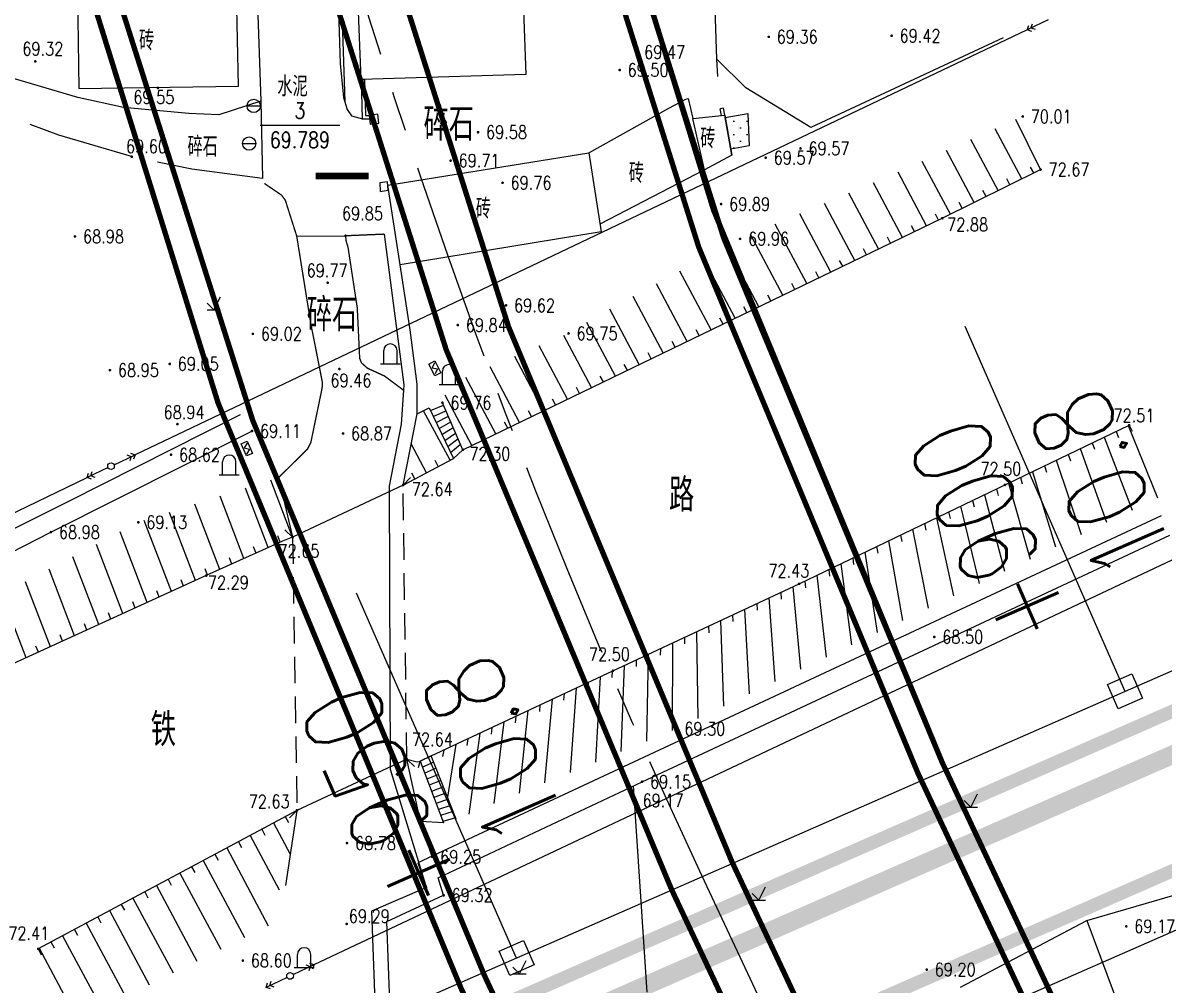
# Model space of a CAD drawing. Extents: x 10519 to 17598, y -625 to 2857.
# Drawn here: x 13108.5 to 13194.4, y 2155 to 2227.4 of the extents above; entities that cross this region are included whole.
import ezdxf
from ezdxf.enums import TextEntityAlignment as Align

# ---------------------------------------------------------------- set-up
doc = ezdxf.new("R2010")
doc.units = 0
doc.header["$MEASUREMENT"] = 0
for name, pattern in [('CENTER', [2, 1.25, -0.25, 0.25, -0.25]), ('CENTERX2', [4, 2.5, -0.5, 0.5, -0.5]), ('X2', [10, 8, -2]), ('X3', [5, 4, -1]), ('X5', [3, 2, -1])]:
    doc.linetypes.add(name, pattern=pattern)
doc.layers.get('0').update_dxf_attribs({"linetype": 'CONTINUOUS'})
for name, color, linetype in [('00000衢化东路中线', 1, 'CENTER'), ('00000道路边线', 2, 'CONTINUOUS'), ('0000原地形', 252, 'CONTINUOUS'), ('0000铁路', 105, 'CONTINUOUS'), ('GCD', 224, 'CONTINUOUS')]:
    doc.layers.add(name, color=color, linetype=linetype)
doc.styles.add('HZ', font='txt8.shx', dxfattribs={"width": 0.8, "bigfont": 'hz.shx'})
doc.styles.get("Standard").update_dxf_attribs({"font": 'txt8.shx', "width": 0.8, "bigfont": 'hz.shx'})
doc.linetypes.add('10422', pattern='A,2,[150,AAA.SHX,S=1,R=0,X=0,Y=1],2,[177,AAA.SHX,S=1,R=0,X=0,Y=0.8],1e-09', length=4)
doc.linetypes.add('1161', pattern='A,0,[149,AAA.SHX,S=0.1,R=0,X=0,Y=0],-1.6', length=1.6)
doc.linetypes.add('444', pattern='A,4.5,[145,AAA.SHX,S=1,R=0,X=0,Y=1],4.5,-0.5,[146,AAA.SHX,S=1,R=0,X=0,Y=0],-0.5', length=10)
doc.linetypes.add('447', pattern='A,8,-1,[148,AAA.SHX,S=1,R=0,X=0,Y=0],-1', length=10)
doc.linetypes.add('8351', pattern='A,3,-1,1.5,[145,AAA.SHX,S=1,R=0,X=0,Y=0],1.5,-1', length=8)
doc.linetypes.add('8352', pattern='A,1.5,[145,AAA.SHX,S=1,R=0,X=0,Y=1],1.5,-1,3,-1', length=8)

# ---------------------------------------------------------------- blocks, each defined once
blk = doc.blocks.new('GC200')
at = {"linetype": 'Continuous', "const_width": 0.2, "flags": 128}
blk.add_lwpolyline([(-0.1, 0, 1), (0.1, 0, 1)], format="xyb", close=True, dxfattribs=at)
blk = doc.blocks.new('GC168')
at = {"const_width": 1}
blk.add_lwpolyline([(1, 0), (9, 0)], dxfattribs=at)
blk = doc.blocks.new('gc042')
blk.add_line((-1, 0), (1, 0))
blk.add_circle((0, 0), 1)
blk = doc.blocks.new('gc106')
for p, q in [((-1, 0), (-1, 2)), ((1, 0), (1, 2)), ((-1.5, 0), (1.5, 0))]:
    blk.add_line(p, q)
blk.add_arc((0, 2), 1, 0, 180)
blk = doc.blocks.new('GC013A')
at = {"linetype": 'Continuous'}
blk.add_line((0.5, 0), (4, 0), dxfattribs=at)
at = {"linetype": 'Continuous', "flags": 128}
for points in [[(2.88, 0.5), (3.38, 0), (2.88, -0.5)], [(3.5, 0.5), (4, 0), (3.5, -0.5)]]:
    blk.add_lwpolyline(points, dxfattribs=at)
blk = doc.blocks.new('gc170')
at = {"linetype": 'Continuous'}
blk.add_circle((0, 0), 0.5, dxfattribs=at)
blk = doc.blocks.new('gc234')
at = {"linetype": 'Continuous'}
for p, q in [((-0.5, 0), (-0.5, 2)), ((-0.5, 2), (0.5, 2)), ((0.35, 1.75), (-0.35, 1.25)), ((0.5, 2), (0.5, 0)), ((0.5, 0), (-0.5, 0)), ((-0.35, 1.25), (0.35, 0.75)), ((0.35, 0.75), (-0.35, 0.25))]:
    blk.add_line(p, q, dxfattribs=at)

msp = doc.modelspace()

# ---------------------------------------------------------------- hatches: boundary and pattern name
at = {"layer": '0000原地形', "linetype": 'Continuous'}
h = msp.add_hatch(dxfattribs=at)
h.set_pattern_fill('1061', color=256, scale=0.5, style=0)
h.set_pattern_definition([(0, (-490000, -3200000), (0.5, 0.5), [0, -1]), (0, (-489999.5, -3199999.5), (0.5, 0.5), [0, -1])])
h.paths.add_polyline_path([(13161.337, 2220.283), (13163.038, 2220.582), (13163.158, 2218.132), (13161.759, 2217.886)])

# ---------------------------------------------------------------- linework, layer by layer
at = {"layer": '00000衢化东路中线', "color": 6, "linetype": 'CENTERX2', "ltscale": 6}
msp.add_line((13159.568, 2163.23), (13293.328, 1878.518), dxfattribs=at)
msp.add_arc((13612.114, 2375.838), 500, 182.08394, 205.16433, dxfattribs=at)
at = {"layer": '00000道路边线', "const_width": 0.4}
for points in [[(13154.593, 2358.11), (13269.293, 2372.28), (13149.247, 2357.449, 0.40253), (13131.768, 2335.945, 0.089321), (13175.86, 2170.884), (13298.539, 1909.756, 0.45748), (13320.394, 1903.625), (13327.017, 1893.618), (13322.373, 1890.545, 0.381993), (13317.301, 1871.198), (13408.075, 1693.985, 0.447185), (13429.704, 1688.315)], [(13205.425, 2023.29), (13143.277, 2155.576, -0.087895), (13096.143, 2330.044, 0.424324), (13073.769, 2348.125), (12789.705, 2313.032)], [(13133.108, 2344.973, 0.093989), (13177.67, 2171.734), (13303.531, 1903.833)], [(13093.463, 2338.41, 0.092049), (13141.467, 2154.726), (13177.484, 2078.062)], [(13157.306, 2162.167, -0.087895), (13111.582, 2331.414, -1), (13116.562, 2331.856, 0.087895), (13161.831, 2164.293), (13284.51, 1903.165, -1), (13279.985, 1901.039), (13157.306, 2162.167)]]:
    msp.add_lwpolyline(points, format="xyb", dxfattribs=at)
at = {"layer": '00000道路边线'}
msp.add_lwpolyline([(13432.77, 1692.742, 0.4, 0.4, 0), (13428.6, 1689.983, 0.4, 0.4, -0.447185), (13409.855, 1694.897, 0.4, 0.4, 0), (13319.081, 1872.11, 0.4, 0.4, -0.381993), (13323.477, 1888.877, 0.4, 0.4, 0), (13329.788, 1893.054, 0.4, 0.4, 0), (13320.873, 1906.526, 0.4, 0.4, -0.50504), (13300.349, 1910.606, 0.4, 0.4, 0), (13177.67, 2171.734, 0.4, 0.4, -0.089321), (13133.761, 2336.111, 0.4, 0.4, -0.40253), (13149.493, 2355.465, 0.4, 0.4, 0), (13154.838, 2356.125, 0, 0, 0)], format="xyseb", dxfattribs=at)
at = {"layer": '0000原地形', "linetype": '10422'}
for p, q in [((13132.526, 2227.47), (13132.718, 2221.47)), ((13135.687, 2211.497, 69.18), (13137.16, 2200.153, 69.18)), ((13137.63, 2204.298), (13136.881, 2209.195)), ((13138.162, 2200.201), (13137.63, 2204.298)), ((13137.146, 2199.742, 69.18), (13136.961, 2197.187, 69.18)), ((13137.16, 2200.153, 69.18), (13137.146, 2199.742, 69.18)), ((13138.162, 2197.958), (13138.162, 2200.201)), ((13138.162, 2200.201), (13138.162, 2200.201)), ((13137.103, 2192.603), (13138.162, 2197.958)), ((13138.162, 2197.958), (13139.064, 2198.41)), ((13136.961, 2197.187, 69.18), (13136.049, 2192.522, 69.18)), ((13127.736, 2193.171, 69.217), (13128.791, 2188.682, 69.217)), ((13136.049, 2192.522, 69.18), (13136.128, 2171.227, 69.18)), ((13136.128, 2171.227, 69.18), (13138.867, 2162.27, 69.18)), ((13138.405, 2167.273), (13137.388, 2171.976)), ((13129.122, 2168.119, 69.666), (13128.261, 2162.468, 69.666)), ((13140.144, 2167.182), (13138.405, 2167.273)), ((13139.295, 2164.627, 69.25), (13138.405, 2167.273, 69.25))]:
    msp.add_line(p, q, dxfattribs=at)
at = {"layer": '0000原地形', "linetype": 'Continuous'}
for p, q in [((13184.074, 2226.874), (13116.933, 2194.894)), ((13133.955, 2223.138), (13134.205, 2223.144)), ((13185.077, 2216.358), (13183.213, 2220.121)), ((13126.34, 2219.69), (13132.34, 2219.69)), ((13183.665, 2215.659), (13181.664, 2219.429)), ((13181.873, 2214.771), (13179.835, 2218.611)), ((13180.081, 2213.884), (13178.006, 2217.793)), ((13178.288, 2212.996), (13176.177, 2216.975)), ((13176.491, 2212.12), (13174.348, 2216.157)), ((13177.682, 2212.696, 72.639), (13185.077, 2216.358, 72.639)), ((13184.562, 2216.102), (13184.327, 2216.544)), ((13174.69, 2211.25), (13172.503, 2215.369)), ((13182.769, 2215.215), (13182.535, 2215.657)), ((13172.889, 2210.38), (13170.654, 2214.591)), ((13180.977, 2214.328), (13180.742, 2214.769)), ((13171.088, 2209.51), (13168.805, 2213.812)), ((13179.185, 2213.44), (13178.95, 2213.882)), ((13141.604, 2195.265, 72.639), (13177.682, 2212.696, 72.639)), ((13169.287, 2208.64), (13166.955, 2213.033)), ((13177.391, 2212.555), (13177.156, 2212.997)), ((13167.486, 2207.77), (13165.106, 2212.254)), ((13175.59, 2211.685), (13175.356, 2212.127)), ((13165.686, 2206.9), (13163.257, 2211.475)), ((13173.789, 2210.815), (13173.555, 2211.257)), ((13163.885, 2206.03), (13161.459, 2210.6)), ((13171.988, 2209.945), (13171.754, 2210.387)), ((13162.084, 2205.16), (13159.7, 2209.651)), ((13170.188, 2209.075), (13169.953, 2209.517)), ((13160.283, 2204.29), (13157.941, 2208.703)), ((13168.387, 2208.205), (13168.152, 2208.647)), ((13158.482, 2203.42), (13156.181, 2207.754)), ((13166.586, 2207.335), (13166.352, 2207.777)), ((13156.681, 2202.55), (13154.422, 2206.806)), ((13164.785, 2206.465), (13164.551, 2206.907)), ((13154.881, 2201.68), (13152.663, 2205.857)), ((13162.984, 2205.595), (13162.75, 2206.036)), ((13153.08, 2200.809), (13150.936, 2204.847)), ((13161.183, 2204.725), (13160.949, 2205.166)), ((13151.279, 2199.939), (13149.193, 2203.869)), ((13159.383, 2203.855), (13159.148, 2204.296)), ((13149.478, 2199.069), (13147.349, 2203.081)), ((13157.582, 2202.985), (13157.347, 2203.426)), ((13147.677, 2198.199), (13145.504, 2202.293)), ((13155.781, 2202.115), (13155.547, 2202.556)), ((13145.876, 2197.329), (13143.66, 2201.504)), ((13153.98, 2201.245), (13153.746, 2201.686)), ((13144.076, 2196.459), (13141.816, 2200.716)), ((13152.179, 2200.374), (13151.945, 2200.816)), ((13150.378, 2199.504), (13150.144, 2199.946)), ((13141.604, 2195.265), (13140.068, 2198.806)), ((13142.275, 2195.589), (13140.269, 2199.368)), ((13148.578, 2198.634), (13148.343, 2199.076)), ((13140.637, 2194.476), (13138.651, 2198.203)), ((13139.064, 2198.41), (13140.894, 2194.612)), ((13139.158, 2198.216), (13140.147, 2198.625)), ((13139.375, 2197.765), (13140.329, 2198.205)), ((13139.592, 2197.315), (13140.511, 2197.785)), ((13146.777, 2197.764), (13146.542, 2198.206)), ((13139.809, 2196.864), (13140.693, 2197.365)), ((13140.026, 2196.414), (13140.875, 2196.945)), ((13144.976, 2196.894), (13144.742, 2197.336)), ((13166.903, 2185.171), (13191.743, 2197.119)), ((13191.666, 2197.082), (13193.875, 2191.652)), ((13191.743, 2197.119), (13191.96, 2196.669)), ((13140.243, 2195.963), (13141.057, 2196.525)), ((13140.46, 2195.513), (13141.24, 2196.105)), ((13143.175, 2196.024), (13142.941, 2196.466)), ((13189.863, 2196.215), (13191.956, 2190.729)), ((13190.765, 2196.649), (13190.948, 2196.184)), ((13138.87, 2193.54), (13137.718, 2195.713)), ((13140.677, 2195.062), (13141.422, 2195.685)), ((13140.894, 2194.612), (13141.604, 2195.265)), ((13140.894, 2194.612, 72.639), (13141.604, 2195.265, 72.639)), ((13188.061, 2195.348), (13190.037, 2189.806)), ((13188.962, 2195.782), (13189.135, 2195.313)), ((13130.406, 2156.507), (13212.234, 2195.123)), ((13137.103, 2192.603, 72.639), (13140.894, 2194.612, 72.639)), ((13139.754, 2194.008), (13139.52, 2194.45)), ((13186.259, 2194.481), (13188.119, 2188.884)), ((13187.16, 2194.915), (13187.323, 2194.442)), ((13137.987, 2193.071), (13137.752, 2193.513)), ((13184.456, 2193.614), (13186.2, 2187.961)), ((13185.358, 2194.048), (13185.51, 2193.572)), ((13049.559, 2162.475), (13113.325, 2193.167)), ((13128.791, 2188.682), (13127.142, 2192.981)), ((13137.103, 2192.603), (13137.661, 2193.176)), ((13182.654, 2192.748), (13184.282, 2187.038)), ((13183.555, 2193.181), (13183.698, 2192.702)), ((13125.129, 2187.075), (13123.33, 2191.765)), ((13126.951, 2187.9), (13125.235, 2192.373)), ((13137.103, 2192.603), (13128.791, 2188.682)), ((13180.852, 2191.881), (13182.363, 2186.115)), ((13181.753, 2192.314), (13181.885, 2191.832)), ((13123.308, 2186.249), (13121.425, 2191.157)), ((13179.049, 2191.014), (13180.444, 2185.192)), ((13179.951, 2191.447), (13180.072, 2190.962)), ((13121.487, 2185.421), (13119.52, 2190.549)), ((13194.159, 2190.294), (13138.217, 2164.167)), ((13177.247, 2190.147), (13178.526, 2184.269)), ((13178.148, 2190.58), (13178.26, 2190.093)), ((13119.668, 2184.59), (13117.615, 2189.942)), ((13128.791, 2188.682), (13128.216, 2189.239)), ((13175.445, 2189.28), (13176.607, 2183.346)), ((13176.346, 2189.713), (13176.447, 2189.224)), ((13117.849, 2183.76), (13115.807, 2189.08)), ((13128.035, 2188.392, 72.649), (13122.29, 2185.787, 72.649)), ((13127.862, 2188.313), (13127.683, 2188.78)), ((13128.791, 2188.682, 72.649), (13128.035, 2188.392, 72.649)), ((13155.087, 2170.274), (13194.798, 2188.827)), ((13173.642, 2188.413), (13174.689, 2182.423)), ((13174.544, 2188.846), (13174.635, 2188.355)), ((13116.029, 2182.929), (13114.029, 2188.143)), ((13126.04, 2187.487), (13125.861, 2187.954)), ((13171.84, 2187.546), (13172.77, 2181.5)), ((13172.741, 2187.979), (13172.822, 2187.486)), ((13114.21, 2182.099), (13112.25, 2187.206)), ((13124.219, 2186.662), (13124.04, 2187.128)), ((13170.038, 2186.679), (13170.851, 2180.578)), ((13170.939, 2187.112), (13171.01, 2186.617)), ((13122.29, 2185.787, 72.649), (13102.004, 2176.527, 72.649)), ((13112.39, 2181.268), (13110.472, 2186.269)), ((13122.397, 2185.836), (13122.218, 2186.302)), ((13168.235, 2185.812), (13168.93, 2179.66)), ((13169.137, 2186.245), (13169.198, 2185.749)), ((13110.571, 2180.438), (13108.693, 2185.332)), ((13120.578, 2185.005), (13120.399, 2185.472)), ((13152.891, 2178.632), (13166.903, 2185.171)), ((13166.431, 2184.951), (13167.003, 2178.737)), ((13167.334, 2185.378), (13167.385, 2184.881)), ((13108.752, 2179.607), (13106.915, 2184.394)), ((13118.758, 2184.175), (13118.579, 2184.642)), ((13164.618, 2184.105), (13165.075, 2177.811)), ((13165.524, 2184.528), (13165.565, 2184.029)), ((13116.939, 2183.344), (13116.76, 2183.811)), ((13162.806, 2183.259), (13163.146, 2176.884)), ((13163.712, 2183.682), (13163.743, 2183.183)), ((13115.119, 2182.514), (13114.94, 2182.981)), ((13160.993, 2182.413), (13161.216, 2175.956)), ((13161.9, 2182.836), (13161.922, 2182.337)), ((13113.3, 2181.683), (13113.121, 2182.15)), ((13159.181, 2181.567), (13159.286, 2175.028)), ((13160.087, 2181.99), (13160.1, 2181.49)), ((13111.481, 2180.853), (13111.302, 2181.32)), ((13157.369, 2180.722), (13157.354, 2174.122)), ((13158.275, 2181.145), (13158.278, 2180.645)), ((13109.661, 2180.022), (13109.482, 2180.489)), ((13155.556, 2179.876), (13155.424, 2173.331)), ((13156.463, 2180.299), (13156.457, 2179.799)), ((13153.744, 2179.03), (13153.501, 2172.542)), ((13154.65, 2179.453), (13154.636, 2178.953)), ((13139.226, 2172.216), (13152.891, 2178.632)), ((13151.933, 2178.182), (13151.582, 2171.755)), ((13152.838, 2178.607), (13152.815, 2178.108)), ((13150.122, 2177.332), (13149.667, 2170.969)), ((13151.028, 2177.757), (13150.996, 2177.258)), ((13148.312, 2176.482), (13147.756, 2170.185)), ((13149.217, 2176.907), (13149.177, 2176.409)), ((13146.502, 2175.632), (13145.849, 2169.403)), ((13147.407, 2176.057), (13147.359, 2175.559)), ((13144.691, 2174.782), (13143.946, 2168.623)), ((13145.596, 2175.207), (13145.54, 2174.71)), ((13142.881, 2173.932), (13142.047, 2167.844)), ((13143.786, 2174.357), (13143.722, 2173.861)), ((13141.07, 2173.082), (13140.45, 2169.1)), ((13141.976, 2173.507), (13141.904, 2173.012)), ((13139.226, 2172.216), (13138.388, 2171.813)), ((13138.388, 2171.813), (13139.226, 2172.216)), ((13141.097, 2167.454), (13139.226, 2172.216)), ((13140.165, 2172.657), (13140.076, 2172.165)), ((13137.388, 2171.976), (13129.122, 2168.119)), ((13137.388, 2171.976), (13137.961, 2171.418)), ((13137.388, 2171.976), (13138.157, 2171.767)), ((13138.157, 2171.767), (13138.388, 2171.813)), ((13138.356, 2171.807), (13138.232, 2171.322)), ((13138.388, 2171.813), (13140.144, 2167.182)), ((13139.409, 2171.751), (13138.56, 2171.36)), ((13139.592, 2171.285), (13138.731, 2170.908)), ((13139.775, 2170.82), (13138.903, 2170.455)), ((13139.957, 2170.355), (13139.074, 2170.003)), ((13140.14, 2169.889), (13139.246, 2169.55)), ((13139.736, 2163.043), (13155.087, 2170.274)), ((13155.469, 2154.422), (13154.45, 2169.974)), ((13140.323, 2169.424), (13139.418, 2169.098)), ((13140.506, 2168.958), (13139.589, 2168.645)), ((13129.122, 2168.119, 72.631), (13109.646, 2157.694, 72.631)), ((13129.122, 2168.119), (13128.565, 2167.544)), ((13140.689, 2168.493), (13139.761, 2168.192)), ((13140.872, 2168.028), (13139.932, 2167.74)), ((13127.359, 2167.175), (13128.619, 2164.82)), ((13128.24, 2167.647), (13128.476, 2167.206)), ((13141.054, 2167.562), (13140.104, 2167.287)), ((13125.595, 2166.231), (13127.785, 2162.141)), ((13126.477, 2166.703), (13126.713, 2166.262)), ((13123.832, 2165.287), (13126.963, 2159.438)), ((13124.714, 2165.759), (13124.95, 2165.319)), ((13122.069, 2164.344), (13125.173, 2158.544)), ((13122.951, 2164.816), (13123.186, 2164.375)), ((13121.187, 2163.872), (13121.423, 2163.431)), ((13138.217, 2164.167), (13138.878, 2162.308)), ((13119.424, 2162.928), (13119.66, 2162.487)), ((13120.306, 2163.4), (13123.38, 2157.657)), ((13140.154, 2161.724), (13139.736, 2163.043)), ((13117.661, 2161.984), (13117.897, 2161.543)), ((13118.542, 2162.456), (13121.586, 2156.769)), ((13138.878, 2162.308), (13134.725, 2160.521)), ((13135.887, 2159.744), (13140.154, 2161.724)), ((13188.565, 2159.816), (13195.986, 2161.98)), ((13115.897, 2161.04), (13116.133, 2160.599)), ((13116.779, 2161.512), (13119.793, 2155.882)), ((13114.134, 2160.096), (13114.37, 2159.656)), ((13115.016, 2160.568), (13118, 2154.994)), ((13134.725, 2160.521), (13136.096, 2123.832)), ((13112.371, 2159.153), (13112.607, 2158.712)), ((13113.252, 2159.624), (13116.206, 2154.106)), ((13137.212, 2123.828), (13135.887, 2159.744)), ((13179.062, 2154.821), (13188.565, 2159.816)), ((13188.565, 2159.816), (13193.843, 2145.677)), ((13111.489, 2158.681), (13114.413, 2153.219)), ((13109.646, 2157.694), (13109.882, 2157.253)), ((13109.726, 2157.737), (13112.625, 2152.321)), ((13110.608, 2158.209), (13110.843, 2157.768))]:
    msp.add_line(p, q, dxfattribs=at)
at = {"layer": '0000原地形', "linetype": '1161'}
for p, q in [((13126.391, 2221.509, 69.741), (13126.524, 2215.69, 69.741)), ((13129.1, 2211.35, 69.217), (13132.723, 2211.376, 69.217))]:
    msp.add_line(p, q, dxfattribs=at)
at = {"layer": '0000原地形'}
for p, q in [((13122.862, 2205.788), (13123.362, 2206.788)), ((13122.362, 2206.288), (13122.862, 2205.788)), ((13122.362, 2205.788), (13123.362, 2205.788)), ((13179.331, 2168.858), (13179.831, 2168.358)), ((13179.831, 2168.358), (13180.331, 2169.358)), ((13179.331, 2168.358), (13180.331, 2168.358)), ((13163.373, 2161.869), (13163.873, 2161.369)), ((13163.873, 2161.369), (13164.373, 2162.369)), ((13163.373, 2161.369), (13164.373, 2161.369)), ((13145.864, 2155.805), (13146.364, 2156.805)), ((13145.364, 2156.305), (13145.864, 2155.805)), ((13145.364, 2155.805), (13146.364, 2155.805))]:
    msp.add_line(p, q, dxfattribs=at)
at = {"layer": '0000原地形', "linetype": '8351'}
for p, q in [((13111.893, 2191.361), (13124.861, 2197.911)), ((13089.231, 2180.059), (13111.893, 2191.361))]:
    msp.add_line(p, q, dxfattribs=at)
at = {"layer": '0000原地形', "linetype": '8352'}
for p, q in [((13110.603, 2189.063, 68.975), (13125.735, 2196.673, 68.975)), ((13089.562, 2178.304, 68.975), (13110.603, 2189.063, 68.975))]:
    msp.add_line(p, q, dxfattribs=at)
at = {"layer": '0000原地形', "linetype": 'X5'}
for p, q in [((13137.388, 2171.976), (13137.103, 2192.603)), ((13128.791, 2188.682), (13129.122, 2168.119))]:
    msp.add_line(p, q, dxfattribs=at)
at = {"layer": '0000原地形', "linetype": '444', "flags": 128}
msp.add_lwpolyline([(13160.787, 2223.372), (13160.715, 2224.664), (13159.246, 2269.822), (13159.269, 2271.118), (13159.269, 2271.118), (13153.414, 2271.057), (13149.282, 2270.923), (13144.642, 2271.029)], dxfattribs=at)
at = {"layer": '0000原地形', "linetype": 'Continuous', "flags": 128}
for points, elevation in [([(13125.43, 2253.829), (13125.882, 2236.691), (13126.391, 2221.509)], 69.652), ([(13131.406, 2252.418), (13131.648, 2245.357), (13132.265, 2227.479), (13132.382, 2224.348), (13132.63, 2221.784), (13132.886, 2220.869), (13133.216, 2220.401), (13134.049, 2220.175)], 69.625), ([(13126.391, 2221.509), (13123.244, 2220.478), (13120.989, 2220.578), (13116.075, 2221.031), (13112.639, 2221.781), (13106.744, 2223.513), (13103.43, 2224.867)], 69.741), ([(13151.071, 2217.619), (13157.113, 2220.972), (13158.382, 2221.659), (13158.548, 2221.7), (13158.913, 2220.196), (13161.306, 2220.459), (13161.835, 2217.452), (13159.793, 2216.328), (13158.913, 2220.196)], 71.509), ([(13161.306, 2220.459), (13161.216, 2220.972), (13160.97, 2220.929)], 71.26), ([(13161.835, 2217.452), (13161.306, 2220.459)], 71.26), ([(13159.793, 2216.328), (13151.912, 2212.248)], 71.685)]:
    msp.add_lwpolyline(points, dxfattribs=dict(at, elevation=elevation))
for points in [[(13133.291, 2239.689), (13145.74, 2240.132), (13146.331, 2223.511), (13133.955, 2223.138)], [(13112.701, 2222.461), (13124.72, 2222.638), (13124.558, 2229.697), (13112.608, 2229.523)], [(13134.559, 2220.438), (13134.637, 2219.769), (13135.292, 2219.861), (13135.214, 2220.53)], [(13135.936, 2215.446), (13135.345, 2215.35), (13135.385, 2214.713), (13135.976, 2214.809)]]:
    msp.add_lwpolyline(points, close=True, dxfattribs=at)
at = {"layer": '0000原地形', "linetype": '447', "elevation": 69.059, "flags": 128}
msp.add_lwpolyline([(13182.254, 2226.262), (13167.795, 2219.516), (13162.9, 2222.512), (13160.715, 2224.664)], dxfattribs=at)
at = {"layer": '0000原地形', "linetype": 'Continuous', "flags": 128}
for points in [[(13133.955, 2223.138), (13134.023, 2220.169), (13134.59, 2220.182)], [(13134.205, 2223.144), (13134.267, 2220.425), (13134.56, 2220.432)], [(13161.057, 2220.432), (13160.97, 2220.929)]]:
    msp.add_lwpolyline(points, dxfattribs=at)
at = {"layer": '0000原地形', "linetype": 'X2', "flags": 128}
msp.add_lwpolyline([(13126.524, 2215.69), (13121.2, 2216.38), (13116.692, 2217.323), (13111.198, 2218.943), (13111.198, 2218.943), (13105.566, 2221.089), (13102.591, 2221.803)], dxfattribs=at)
at = {"layer": '0000原地形', "linetype": 'Continuous', "flags": 128}
for points, elevation in [([(13161.337, 2220.283), (13163.038, 2220.582), (13163.158, 2218.132), (13161.759, 2217.886)], 69.646), ([(13136.881, 2209.195), (13135.965, 2215.176), (13151.071, 2217.619), (13152.002, 2211.675)], 71.675)]:
    msp.add_lwpolyline(points, close=True, dxfattribs=dict(at, elevation=elevation))
at = {"layer": '0000原地形', "linetype": 'X3', "const_width": 0.1, "elevation": 69.217, "flags": 128}
msp.add_lwpolyline([(13127.736, 2193.171), (13129.912, 2195.314), (13130.166, 2195.822), (13130.988, 2199.792), (13131.032, 2200.078), (13131.032, 2200.344), (13130.168, 2204.721), (13129.1, 2211.35), (13128.24, 2214.058), (13127.956, 2214.435), (13126.67, 2215.312)], dxfattribs=at)
at = {"layer": '0000原地形', "linetype": 'Continuous', "const_width": 0.1, "elevation": 69.973, "flags": 128}
msp.add_lwpolyline([(13135.687, 2211.497), (13132.773, 2211.376), (13132.828, 2210.948), (13132.962, 2210.507), (13133.657, 2205.95), (13133.84, 2202.134), (13133.98, 2201.803), (13134.409, 2201.412), (13135.705, 2200.815), (13136, 2200.6), (13137.146, 2199.742)], dxfattribs=at)
at = {"layer": '0000铁路'}
for p, q in [((13191.437, 2177.075, -145.265), (13179.394, 2204.552, -145.265)), ((13237.23, 2197.147, -145.265), (13191.437, 2177.075, -145.265)), ((13145.642, 2157.003, -145.265), (13133.599, 2184.48, -145.265)), ((13191.437, 2177.075, -145.265), (13145.642, 2157.003, -145.265)), ((13198.663, 2160.589, -145.265), (13152.868, 2140.517, -145.265)), ((13145.642, 2157.003, -145.265), (13099.848, 2136.932, -145.265))]:
    msp.add_line(p, q, dxfattribs=at)
at = {"layer": '0000铁路', "linetype": 'Continuous', "ltscale": 2, "const_width": 1.4, "elevation": -145.265}
msp.add_lwpolyline([(13257.15, 2199.548), (13247.992, 2195.532), (13238.833, 2191.517), (13229.674, 2187.502), (13220.515, 2183.488), (13211.357, 2179.473), (13202.198, 2175.459), (13193.039, 2171.445), (13183.88, 2167.43), (13174.721, 2163.416), (13165.562, 2159.402), (13156.403, 2155.387), (13147.244, 2151.373), (13138.085, 2147.359), (13128.927, 2143.344), (13119.768, 2139.33), (13110.609, 2135.316), (13101.45, 2131.301)], dxfattribs=at)
at = {"layer": '0000铁路', "linetype": 'Continuous', "ltscale": 2, "elevation": -145.265}
for points in [[(13190.922, 2175.758), (13190.119, 2177.59), (13191.951, 2178.392), (13192.754, 2176.561), (13190.922, 2175.758)], [(13145.128, 2155.686), (13144.325, 2157.518), (13146.157, 2158.321), (13146.96, 2156.489), (13145.128, 2155.686)]]:
    msp.add_lwpolyline(points, dxfattribs=at)
at = {"layer": '0000铁路', "const_width": 1, "elevation": -145.265}
for points in [[(13197.606, 2176.722), (13193.023, 2174.713), (13188.44, 2172.704), (13183.857, 2170.696), (13179.274, 2168.687), (13174.691, 2166.678), (13170.108, 2164.669), (13165.525, 2162.661), (13160.942, 2160.652), (13156.359, 2158.643), (13151.776, 2156.634), (13147.193, 2154.626), (13142.61, 2152.617), (13138.027, 2150.608), (13133.444, 2148.6), (13128.861, 2146.591), (13124.277, 2144.582), (13119.694, 2142.573), (13115.111, 2140.565), (13110.528, 2138.556), (13105.945, 2136.547)], [(13197.439, 2164.638), (13192.856, 2162.63), (13188.273, 2160.621), (13183.69, 2158.612), (13179.106, 2156.603), (13174.523, 2154.595), (13169.94, 2152.586), (13165.357, 2150.577), (13160.774, 2148.568), (13156.191, 2146.56), (13151.608, 2144.551), (13147.025, 2142.542), (13142.442, 2140.534), (13137.859, 2138.525), (13133.276, 2136.516), (13128.693, 2134.507), (13124.11, 2132.499), (13119.527, 2130.49), (13114.944, 2128.481), (13110.361, 2126.472), (13105.778, 2124.464)]]:
    msp.add_lwpolyline(points, dxfattribs=at)

# ---------------------------------------------------------------- block references
at = {"layer": '0000原地形', "linetype": 'Continuous', "yscale": 0.5}
for p, xscale, rotation in [((13185.88, 2227.734), 0.4999999999870506, 205.4686886033796), ((13115.127, 2194.034), 0.4999999999870506, 25.4686886033796), ((13115.127, 2194.034), 0.4999999999303218, 205.7020774542702), ((13128.597, 2155.653), 0.5000000000362153, 25.26373936324812), ((13128.597, 2155.653), 0.4999999999151413, 205.3936569274023)]:
    msp.add_blockref('GC013A', p, dxfattribs=dict(at, xscale=xscale, rotation=rotation))
at = {"layer": '0000原地形', "linetype": 'Continuous', "xscale": 0.5, "yscale": 0.5}
for name, p in [('gc042', (13125.864, 2221.147, 69.695)), ('gc042', (13125.525, 2218.316, 69.749)), ('GC168', (13130.015, 2215.869, 69.789)), ('gc106', (13136.148, 2201.733, 70.762)), ('gc106', (13140.559, 2200.179, 69.772)), ('gc106', (13124.025, 2193.367, 69.274)), ('gc170', (13115.127, 2194.034)), ('gc106', (13129.657, 2156.279, 70.711)), ('gc170', (13128.597, 2155.653))]:
    msp.add_blockref(name, p, dxfattribs=at)
at = {"layer": '0000原地形', "linetype": 'Continuous', "yscale": 0.5, "zscale": 0.5}
for p, xscale, rotation in [((13139.723, 2200.945, 70.575), 0.5000000000747656, 27.24555496617388), ((13125.542, 2194.892, 69.06), 0.5000000000852941, 22.83672911050422)]:
    msp.add_blockref('gc234', p, dxfattribs=dict(at, xscale=xscale, rotation=rotation))
at = {"layer": 'GCD', "linetype": 'Continuous'}
ref = msp.add_blockref('GC200', (13164.62, 2226.349, 69.363), dxfattribs=dict(at, xscale=0.5, yscale=0.5, zscale=0.5))
ref.add_attrib('height', '69.36', dxfattribs={"linetype": 'Continuous', "height": 1, "style": 'HZ', "width": 0.8}).set_placement((13165.22, 2226.349, 69.363), align=Align.MIDDLE_LEFT)
ref = msp.add_blockref('GC200', (13173.865, 2226.427, 69.423), dxfattribs=dict(at, xscale=0.5, yscale=0.5, zscale=0.5))
ref.add_attrib('height', '69.42', dxfattribs={"linetype": 'Continuous', "height": 1, "style": 'HZ', "width": 0.8}).set_placement((13174.465, 2226.427, 69.423), align=Align.MIDDLE_LEFT)
ref = msp.add_blockref('GC200', (13109.432, 2224.495, 69.322), dxfattribs=dict(at, xscale=0.5, yscale=0.5, zscale=0.5))
ref.add_attrib('height', '69.32', dxfattribs={"linetype": 'Continuous', "height": 1, "style": 'HZ', "width": 0.8}).set_placement((13108.455, 2225.451, 69.322), align=Align.MIDDLE_LEFT)
ref = msp.add_blockref('GC200', (13154.643, 2225.187, 69.473), dxfattribs=dict(at, xscale=0.5, yscale=0.5, zscale=0.5))
ref.add_attrib('height', '69.47', dxfattribs={"linetype": 'Continuous', "height": 1, "style": 'HZ', "width": 0.8}).set_placement((13155.243, 2225.187, 69.473), align=Align.MIDDLE_LEFT)
ref = msp.add_blockref('GC200', (13153.399, 2223.851, 69.502), dxfattribs=dict(at, xscale=0.5, yscale=0.5, zscale=0.5))
ref.add_attrib('height', '69.50', dxfattribs={"linetype": 'Continuous', "height": 1, "style": 'HZ', "width": 0.8}).set_placement((13153.999, 2223.851, 69.502), align=Align.MIDDLE_LEFT)
ref = msp.add_blockref('GC200', (13118.654, 2222.503, 69.547), dxfattribs=dict(at, xscale=0.5, yscale=0.5, zscale=0.5))
ref.add_attrib('height', '69.55', dxfattribs={"linetype": 'Continuous', "height": 1, "style": 'HZ', "width": 0.8}).set_placement((13116.809, 2221.802, 69.547), align=Align.MIDDLE_LEFT)
ref = msp.add_blockref('GC200', (13183.733, 2220.353, 70.012), dxfattribs=dict(at, xscale=0.5, yscale=0.5, zscale=0.5))
ref.add_attrib('height', '70.01', dxfattribs={"linetype": 'Continuous', "height": 1, "style": 'HZ', "width": 0.8}).set_placement((13184.333, 2220.353, 70.012), align=Align.MIDDLE_LEFT)
ref = msp.add_blockref('GC200', (13142.747, 2219.169, 69.583), dxfattribs=dict(at, xscale=0.5, yscale=0.5, zscale=0.5))
ref.add_attrib('height', '69.58', dxfattribs={"linetype": 'Continuous', "height": 1, "style": 'HZ', "width": 0.8}).set_placement((13143.347, 2219.169, 69.583), align=Align.MIDDLE_LEFT)
ref = msp.add_blockref('GC200', (13116.692, 2217.323, 69.602), dxfattribs=dict(at, xscale=0.5, yscale=0.5, zscale=0.5))
ref.add_attrib('height', '69.60', dxfattribs={"linetype": 'Continuous', "height": 1, "style": 'HZ', "width": 0.8}).set_placement((13116.253, 2218.107, 69.602), align=Align.MIDDLE_LEFT)
ref = msp.add_blockref('GC200', (13167.011, 2217.951, 69.572), dxfattribs=dict(at, xscale=0.5, yscale=0.5, zscale=0.5))
ref.add_attrib('height', '69.57', dxfattribs={"linetype": 'Continuous', "height": 1, "style": 'HZ', "width": 0.8}).set_placement((13167.611, 2217.951, 69.572), align=Align.MIDDLE_LEFT)
ref = msp.add_blockref('GC200', (13140.68, 2217.029, 69.705), dxfattribs=dict(at, xscale=0.5, yscale=0.5, zscale=0.5))
ref.add_attrib('height', '69.71', dxfattribs={"linetype": 'Continuous', "height": 1, "style": 'HZ', "width": 0.8}).set_placement((13141.28, 2217.029, 69.705), align=Align.MIDDLE_LEFT)
ref = msp.add_blockref('GC200', (13164.392, 2217.249, 69.574), dxfattribs=dict(at, xscale=0.5, yscale=0.5, zscale=0.5))
ref.add_attrib('height', '69.57', dxfattribs={"linetype": 'Continuous', "height": 1, "style": 'HZ', "width": 0.8}).set_placement((13164.992, 2217.249, 69.574), align=Align.MIDDLE_LEFT)
ref = msp.add_blockref('GC200', (13185.077, 2216.358, 72.672), dxfattribs=dict(at, xscale=0.5, yscale=0.5, zscale=0.5))
ref.add_attrib('height', '72.67', dxfattribs={"linetype": 'Continuous', "height": 1, "style": 'HZ', "width": 0.8}).set_placement((13185.677, 2216.358, 72.672), align=Align.MIDDLE_LEFT)
ref = msp.add_blockref('GC200', (13144.589, 2215.363, 69.761), dxfattribs=dict(at, xscale=0.5, yscale=0.5, zscale=0.5))
ref.add_attrib('height', '69.76', dxfattribs={"linetype": 'Continuous', "height": 1, "style": 'HZ', "width": 0.8}).set_placement((13145.189, 2215.363, 69.761), align=Align.MIDDLE_LEFT)
ref = msp.add_blockref('GC200', (13161.036, 2213.759, 69.891), dxfattribs=dict(at, xscale=0.5, yscale=0.5, zscale=0.5))
ref.add_attrib('height', '69.89', dxfattribs={"linetype": 'Continuous', "height": 1, "style": 'HZ', "width": 0.8}).set_placement((13161.636, 2213.759, 69.891), align=Align.MIDDLE_LEFT)
ref = msp.add_blockref('GC200', (13132.773, 2211.376, 69.853), dxfattribs=dict(at, xscale=0.5, yscale=0.5, zscale=0.5))
ref.add_attrib('height', '69.85', dxfattribs={"linetype": 'Continuous', "height": 1, "style": 'HZ', "width": 0.8}).set_placement((13132.51, 2213.052, 69.853), align=Align.MIDDLE_LEFT)
ref = msp.add_blockref('GC200', (13177.682, 2212.696, 72.875), dxfattribs=dict(at, xscale=0.5, yscale=0.5, zscale=0.5))
ref.add_attrib('height', '72.88', dxfattribs={"linetype": 'Continuous', "height": 1, "style": 'HZ', "width": 0.8}).set_placement((13178.041, 2212.213, 72.875), align=Align.MIDDLE_LEFT)
ref = msp.add_blockref('GC200', (13112.416, 2211.32, 68.978), dxfattribs=dict(at, xscale=0.5, yscale=0.5, zscale=0.5))
ref.add_attrib('height', '68.98', dxfattribs={"linetype": 'Continuous', "height": 1, "style": 'HZ', "width": 0.8}).set_placement((13113.016, 2211.32, 68.978), align=Align.MIDDLE_LEFT)
ref = msp.add_blockref('GC200', (13162.465, 2211.142, 69.961), dxfattribs=dict(at, xscale=0.5, yscale=0.5, zscale=0.5))
ref.add_attrib('height', '69.96', dxfattribs={"linetype": 'Continuous', "height": 1, "style": 'HZ', "width": 0.8}).set_placement((13163.065, 2211.142, 69.961), align=Align.MIDDLE_LEFT)
ref = msp.add_blockref('GC200', (13131.431, 2207.833, 69.773), dxfattribs=dict(at, xscale=0.5, yscale=0.5, zscale=0.5))
ref.add_attrib('height', '69.77', dxfattribs={"linetype": 'Continuous', "height": 1, "style": 'HZ', "width": 0.8}).set_placement((13129.845, 2208.754, 69.773), align=Align.MIDDLE_LEFT)
ref = msp.add_blockref('GC200', (13144.855, 2206.133, 69.621), dxfattribs=dict(at, xscale=0.5, yscale=0.5, zscale=0.5))
ref.add_attrib('height', '69.62', dxfattribs={"linetype": 'Continuous', "height": 1, "style": 'HZ', "width": 0.8}).set_placement((13145.455, 2206.133, 69.621), align=Align.MIDDLE_LEFT)
ref = msp.add_blockref('GC200', (13141.222, 2204.653, 69.84), dxfattribs=dict(at, xscale=0.5, yscale=0.5, zscale=0.5))
ref.add_attrib('height', '69.84', dxfattribs={"linetype": 'Continuous', "height": 1, "style": 'HZ', "width": 0.8}).set_placement((13141.822, 2204.653, 69.84), align=Align.MIDDLE_LEFT)
ref = msp.add_blockref('GC200', (13125.802, 2203.989, 69.017), dxfattribs=dict(at, xscale=0.5, yscale=0.5, zscale=0.5))
ref.add_attrib('height', '69.02', dxfattribs={"linetype": 'Continuous', "height": 1, "style": 'HZ', "width": 0.8}).set_placement((13126.402, 2203.989, 69.017), align=Align.MIDDLE_LEFT)
ref = msp.add_blockref('GC200', (13149.555, 2204.024, 69.745), dxfattribs=dict(at, xscale=0.5, yscale=0.5, zscale=0.5))
ref.add_attrib('height', '69.75', dxfattribs={"linetype": 'Continuous', "height": 1, "style": 'HZ', "width": 0.8}).set_placement((13150.155, 2204.024, 69.745), align=Align.MIDDLE_LEFT)
ref = msp.add_blockref('GC200', (13119.547, 2201.726, 69.051), dxfattribs=dict(at, xscale=0.5, yscale=0.5, zscale=0.5))
ref.add_attrib('height', '69.05', dxfattribs={"linetype": 'Continuous', "height": 1, "style": 'HZ', "width": 0.8}).set_placement((13120.147, 2201.726, 69.051), align=Align.MIDDLE_LEFT)
ref = msp.add_blockref('GC200', (13115.044, 2201.255, 68.945), dxfattribs=dict(at, xscale=0.5, yscale=0.5, zscale=0.5))
ref.add_attrib('height', '68.95', dxfattribs={"linetype": 'Continuous', "height": 1, "style": 'HZ', "width": 0.8}).set_placement((13115.644, 2201.255, 68.945), align=Align.MIDDLE_LEFT)
ref = msp.add_blockref('GC200', (13132.312, 2201.349, 69.464), dxfattribs=dict(at, xscale=0.5, yscale=0.5, zscale=0.5))
ref.add_attrib('height', '69.46', dxfattribs={"linetype": 'Continuous', "height": 1, "style": 'HZ', "width": 0.8}).set_placement((13131.638, 2200.489, 69.464), align=Align.MIDDLE_LEFT)
ref = msp.add_blockref('GC200', (13140.068, 2198.806, 69.755), dxfattribs=dict(at, xscale=0.5, yscale=0.5, zscale=0.5))
ref.add_attrib('height', '69.76', dxfattribs={"linetype": 'Continuous', "height": 1, "style": 'HZ', "width": 0.8}).set_placement((13140.668, 2198.806, 69.755), align=Align.MIDDLE_LEFT)
ref = msp.add_blockref('GC200', (13120.125, 2197.194, 68.938), dxfattribs=dict(at, xscale=0.5, yscale=0.5, zscale=0.5))
ref.add_attrib('height', '68.94', dxfattribs={"linetype": 'Continuous', "height": 1, "style": 'HZ', "width": 0.8}).set_placement((13119.08, 2198.082, 68.938), align=Align.MIDDLE_LEFT)
ref = msp.add_blockref('GC200', (13191.743, 2197.119, 72.511), dxfattribs=dict(at, xscale=0.5, yscale=0.5, zscale=0.5))
ref.add_attrib('height', '72.51', dxfattribs={"linetype": 'Continuous', "height": 1, "style": 'HZ', "width": 0.8}).set_placement((13190.56, 2197.837, 72.511), align=Align.MIDDLE_LEFT)
ref = msp.add_blockref('GC200', (13125.735, 2196.673, 69.105), dxfattribs=dict(at, xscale=0.5, yscale=0.5, zscale=0.5))
ref.add_attrib('height', '69.11', dxfattribs={"linetype": 'Continuous', "height": 1, "style": 'HZ', "width": 0.8}).set_placement((13126.335, 2196.673, 69.105), align=Align.MIDDLE_LEFT)
ref = msp.add_blockref('GC200', (13132.586, 2196.489, 68.873), dxfattribs=dict(at, xscale=0.5, yscale=0.5, zscale=0.5))
ref.add_attrib('height', '68.87', dxfattribs={"linetype": 'Continuous', "height": 1, "style": 'HZ', "width": 0.8}).set_placement((13133.186, 2196.489, 68.873), align=Align.MIDDLE_LEFT)
ref = msp.add_blockref('GC200', (13119.645, 2194.889, 68.622), dxfattribs=dict(at, xscale=0.5, yscale=0.5, zscale=0.5))
ref.add_attrib('height', '68.62', dxfattribs={"linetype": 'Continuous', "height": 1, "style": 'HZ', "width": 0.8}).set_placement((13120.245, 2194.889, 68.622), align=Align.MIDDLE_LEFT)
ref = msp.add_blockref('GC200', (13141.604, 2195.265, 72.295), dxfattribs=dict(at, xscale=0.5, yscale=0.5, zscale=0.5))
ref.add_attrib('height', '72.30', dxfattribs={"linetype": 'Continuous', "height": 1, "style": 'HZ', "width": 0.8}).set_placement((13142.088, 2194.963, 72.295), align=Align.MIDDLE_LEFT)
ref = msp.add_blockref('GC200', (13182.389, 2192.62, 72.502), dxfattribs=dict(at, xscale=0.5, yscale=0.5, zscale=0.5))
ref.add_attrib('height', '72.50', dxfattribs={"linetype": 'Continuous', "height": 1, "style": 'HZ', "width": 0.8}).set_placement((13180.541, 2193.818, 72.502), align=Align.MIDDLE_LEFT)
ref = msp.add_blockref('GC200', (13137.103, 2192.603, 72.639), dxfattribs=dict(at, xscale=0.5, yscale=0.5, zscale=0.5))
ref.add_attrib('height', '72.64', dxfattribs={"linetype": 'Continuous', "height": 1, "style": 'HZ', "width": 0.8}).set_placement((13137.75, 2192.294, 72.639), align=Align.MIDDLE_LEFT)
ref = msp.add_blockref('GC200', (13117.18, 2189.803, 69.13), dxfattribs=dict(at, xscale=0.5, yscale=0.5, zscale=0.5))
ref.add_attrib('height', '69.13', dxfattribs={"linetype": 'Continuous', "height": 1, "style": 'HZ', "width": 0.8}).set_placement((13117.78, 2189.803, 69.13), align=Align.MIDDLE_LEFT)
ref = msp.add_blockref('GC200', (13110.603, 2189.063, 68.978), dxfattribs=dict(at, xscale=0.5, yscale=0.5, zscale=0.5))
ref.add_attrib('height', '68.98', dxfattribs={"linetype": 'Continuous', "height": 1, "style": 'HZ', "width": 0.8}).set_placement((13111.203, 2189.063, 68.978), align=Align.MIDDLE_LEFT)
ref = msp.add_blockref('GC200', (13128.791, 2188.682, 72.649), dxfattribs=dict(at, xscale=0.5, yscale=0.5, zscale=0.5))
ref.add_attrib('height', '72.65', dxfattribs={"linetype": 'Continuous', "height": 1, "style": 'HZ', "width": 0.8}).set_placement((13127.728, 2187.644, 72.649), align=Align.MIDDLE_LEFT)
ref = msp.add_blockref('GC200', (13166.903, 2185.171, 72.432), dxfattribs=dict(at, xscale=0.5, yscale=0.5, zscale=0.5))
ref.add_attrib('height', '72.43', dxfattribs={"linetype": 'Continuous', "height": 1, "style": 'HZ', "width": 0.8}).set_placement((13164.59, 2186.16, 72.432), align=Align.MIDDLE_LEFT)
ref = msp.add_blockref('GC200', (13122.29, 2185.787, 72.286), dxfattribs=dict(at, xscale=0.5, yscale=0.5, zscale=0.5))
ref.add_attrib('height', '72.29', dxfattribs={"linetype": 'Continuous', "height": 1, "style": 'HZ', "width": 0.8}).set_placement((13122.414, 2185.276, 72.286), align=Align.MIDDLE_LEFT)
ref = msp.add_blockref('GC200', (13177.076, 2181.172, 68.496), dxfattribs=dict(at, xscale=0.5, yscale=0.5, zscale=0.5))
ref.add_attrib('height', '68.50', dxfattribs={"linetype": 'Continuous', "height": 1, "style": 'HZ', "width": 0.8}).set_placement((13177.676, 2181.172, 68.496), align=Align.MIDDLE_LEFT)
ref = msp.add_blockref('GC200', (13152.891, 2178.632, 72.497), dxfattribs=dict(at, xscale=0.5, yscale=0.5, zscale=0.5))
ref.add_attrib('height', '72.50', dxfattribs={"linetype": 'Continuous', "height": 1, "style": 'HZ', "width": 0.8}).set_placement((13151.087, 2179.866, 72.497), align=Align.MIDDLE_LEFT)
ref = msp.add_blockref('GC200', (13157.668, 2174.251, 69.295), dxfattribs=dict(at, xscale=0.5, yscale=0.5, zscale=0.5))
ref.add_attrib('height', '69.30', dxfattribs={"linetype": 'Continuous', "height": 1, "style": 'HZ', "width": 0.8}).set_placement((13158.268, 2174.251, 69.295), align=Align.MIDDLE_LEFT)
ref = msp.add_blockref('GC200', (13137.388, 2171.976, 72.636), dxfattribs=dict(at, xscale=0.5, yscale=0.5, zscale=0.5))
ref.add_attrib('height', '72.64', dxfattribs={"linetype": 'Continuous', "height": 1, "style": 'HZ', "width": 0.8}).set_placement((13137.767, 2173.462, 72.636), align=Align.MIDDLE_LEFT)
ref = msp.add_blockref('GC200', (13155.087, 2170.274, 69.147), dxfattribs=dict(at, xscale=0.5, yscale=0.5, zscale=0.5))
ref.add_attrib('height', '69.15', dxfattribs={"linetype": 'Continuous', "height": 1, "style": 'HZ', "width": 0.8}).set_placement((13155.687, 2170.274, 69.147), align=Align.MIDDLE_LEFT)
ref = msp.add_blockref('GC200', (13129.122, 2168.119, 72.631), dxfattribs=dict(at, xscale=0.5, yscale=0.5, zscale=0.5))
ref.add_attrib('height', '72.63', dxfattribs={"linetype": 'Continuous', "height": 1, "style": 'HZ', "width": 0.8}).set_placement((13125.485, 2168.779, 72.631), align=Align.MIDDLE_LEFT)
ref = msp.add_blockref('GC200', (13154.523, 2168.855, 69.172), dxfattribs=dict(at, xscale=0.5, yscale=0.5, zscale=0.5))
ref.add_attrib('height', '69.17', dxfattribs={"linetype": 'Continuous', "height": 1, "style": 'HZ', "width": 0.8}).set_placement((13155.123, 2168.855, 69.172), align=Align.MIDDLE_LEFT)
ref = msp.add_blockref('GC200', (13132.884, 2165.651, 68.781), dxfattribs=dict(at, xscale=0.5, yscale=0.5, zscale=0.5))
ref.add_attrib('height', '68.78', dxfattribs={"linetype": 'Continuous', "height": 1, "style": 'HZ', "width": 0.8}).set_placement((13133.484, 2165.651, 68.781), align=Align.MIDDLE_LEFT)
ref = msp.add_blockref('GC200', (13139.295, 2164.627, 69.25), dxfattribs=dict(at, xscale=0.5, yscale=0.5, zscale=0.5))
ref.add_attrib('height', '69.25', dxfattribs={"linetype": 'Continuous', "height": 1, "style": 'HZ', "width": 0.8}).set_placement((13139.895, 2164.627, 69.25), align=Align.MIDDLE_LEFT)
ref = msp.add_blockref('GC200', (13140.154, 2161.724, 69.318), dxfattribs=dict(at, xscale=0.5, yscale=0.5, zscale=0.5))
ref.add_attrib('height', '69.32', dxfattribs={"linetype": 'Continuous', "height": 1, "style": 'HZ', "width": 0.8}).set_placement((13140.754, 2161.724, 69.318), align=Align.MIDDLE_LEFT)
ref = msp.add_blockref('GC200', (13132.862, 2159.572, 69.287), dxfattribs=dict(at, xscale=0.5, yscale=0.5, zscale=0.5))
ref.add_attrib('height', '69.29', dxfattribs={"linetype": 'Continuous', "height": 1, "style": 'HZ', "width": 0.8}).set_placement((13133.019, 2160.157, 69.287), align=Align.MIDDLE_LEFT)
ref = msp.add_blockref('GC200', (13109.646, 2157.694, 72.411), dxfattribs=dict(at, xscale=0.5, yscale=0.5, zscale=0.5))
ref.add_attrib('height', '72.41', dxfattribs={"linetype": 'Continuous', "height": 1, "style": 'HZ', "width": 0.8}).set_placement((13107.395, 2158.863, 72.411), align=Align.MIDDLE_LEFT)
ref = msp.add_blockref('GC200', (13191.521, 2159.388, 69.172), dxfattribs=dict(at, xscale=0.5, yscale=0.5, zscale=0.5))
ref.add_attrib('height', '69.17', dxfattribs={"linetype": 'Continuous', "height": 1, "style": 'HZ', "width": 0.8}).set_placement((13192.121, 2159.388, 69.172), align=Align.MIDDLE_LEFT)
ref = msp.add_blockref('GC200', (13125.046, 2156.808, 68.604), dxfattribs=dict(at, xscale=0.5, yscale=0.5, zscale=0.5))
ref.add_attrib('height', '68.60', dxfattribs={"linetype": 'Continuous', "height": 1, "style": 'HZ', "width": 0.8}).set_placement((13125.646, 2156.808, 68.604), align=Align.MIDDLE_LEFT)
ref = msp.add_blockref('GC200', (13176.509, 2156.127, 69.203), dxfattribs=dict(at, xscale=0.5, yscale=0.5, zscale=0.5))
ref.add_attrib('height', '69.20', dxfattribs={"linetype": 'Continuous', "height": 1, "style": 'HZ', "width": 0.8}).set_placement((13177.109, 2156.127, 69.203), align=Align.MIDDLE_LEFT)

# ---------------------------------------------------------------- texts
at = {"layer": '0000原地形', "linetype": 'Continuous', "width": 0.8}
for p in [(13118.38, 2226.079), (13160.609, 2218.709), (13155.234, 2216.097), (13143.714, 2213.416)]:
    msp.add_text('砖', height=1.5, dxfattribs=at).set_placement(p, align=Align.MIDDLE_RIGHT)
for s, height, p in [('水泥', 1.5, (13128.787, 2222.691)), ('3', 1.2, (13129.34, 2220.79)), ('碎石', 2.5, (13140.547, 2219.905)), ('碎石', 1.5, (13122.023, 2218.16)), ('69.789', 1.2, (13129.34, 2218.59)), ('碎石', 2.5, (13131.759, 2205.555))]:
    msp.add_text(s, height=height, dxfattribs=at).set_placement(p, align=Align.MIDDLE)
for s, p in [('路', (13157.113, 2190.603)), ('铁', (13118.12, 2172.934))]:
    msp.add_text(s, height=2.5, dxfattribs=at).set_placement(p)
at = {"layer": '0000铁路', "width": 0.8}
for s, p in [('10.8', (13192.376, 2193.864, -145.265)), ('+900', (13183.95, 2190.171, -145.265)), ('10.8', (13146.582, 2173.793, -145.265)), ('+950', (13138.155, 2170.099, -145.265))]:
    msp.add_text(s, height=6, rotation=113.66774, dxfattribs=at).set_placement(p, align=Align.CENTER)

doc.saveas('drawing.dxf')
